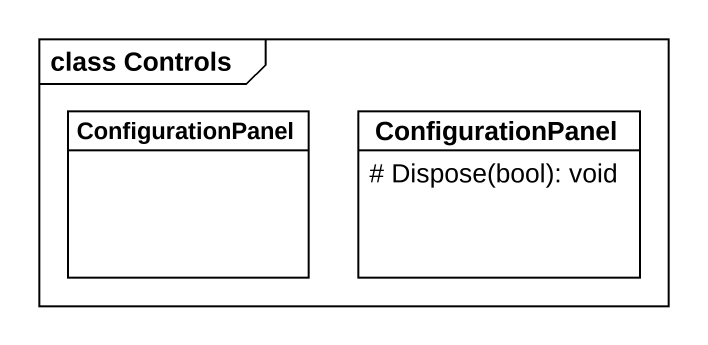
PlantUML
@startuml
mainframe class Controls
hide circle
hide empty members
skinparam classAttributeIconSize 0
class ConfigurationPanel
class "ConfigurationPanel" as ConfigurationPanel_2 {
  # Dispose(bool): void
}
@enduml
